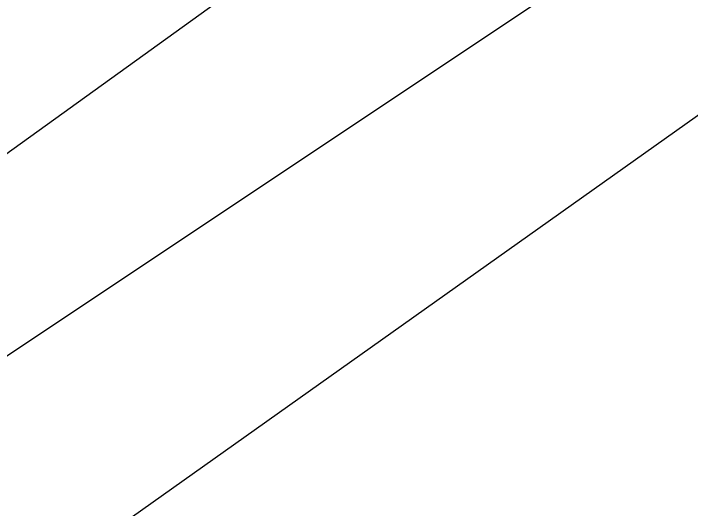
# Model space of a CAD drawing. Header units: millimetres. Extents: x 0 to 420, y 0 to 297.
# Drawn here: x 133.3 to 147.94, y 149.97 to 160.68 of the extents above; entities that cross this region are included whole.
import ezdxf

# ---------------------------------------------------------------- set-up
doc = ezdxf.new("R2010")
doc.units = ezdxf.units.MM
doc.header["$LTSCALE"] = 23.1
doc.layers.get('0').update_dxf_attribs({"linetype": 'CONTINUOUS'})
doc.styles.get("Standard").update_dxf_attribs({"font": 'txt', "width": 0.85})
doc.dimstyles.get("Standard").update_dxf_attribs({"dimtxt": 3.5, "dimasz": 3.5, "dimexe": 1.5, "dimexo": 1, "dimtad": 1, "dimtxsty": 'STANDARD', "dimcen": 0.09, "dimadec": 0, "dimazin": 0, "dimtol": 1, "dimtp": 0.01, "dimtm": 0.01, "dimtfac": 1, "dimtofl": 0, "dimtmove": 0, "dimatfit": 3, "dimfxl": 1, "dimtolj": 1, "dimarcsym": 0})

msp = doc.modelspace()

# ---------------------------------------------------------------- leaders
at = {"color": 2, "linetype": 'CONTINUOUS'}
for points in [[(164.345, 184.64), (116.318, 151.049), (110.318, 151.049)], [(163.373, 179.395), (111.235, 141.889), (105.235, 141.889)], [(163.6, 173.593), (105.886, 135.089), (99.886, 135.089)], [(169.943, 171.664), (142.962, 108.479), (150.41, 108.479)], [(162.482, 168.695), (99.422, 123.964), (93.422, 123.964)]]:
    msp.add_leader(points, dimstyle='STANDARD', override={"dimtad": 0, "dimldrblk": 'DOT'}, dxfattribs=at)

doc.saveas('drawing.dxf')
